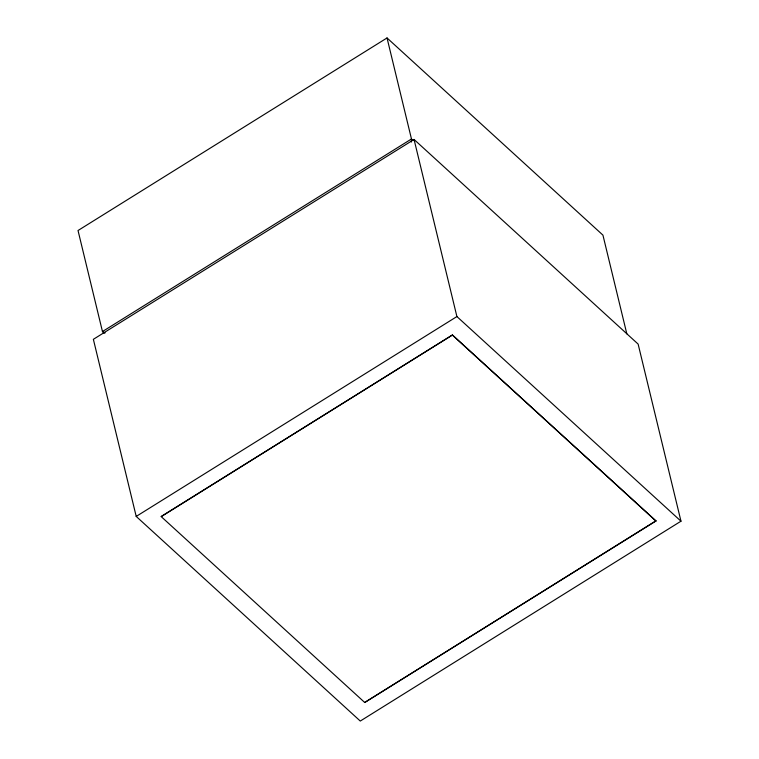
<?xml version="1.0" encoding="UTF-8"?>
<svg xmlns="http://www.w3.org/2000/svg" width="759" height="759" viewBox="0 0 759 759"><rect width="100%" height="100%" fill="white"/><g stroke="black" fill="none" stroke-linecap="round" stroke-linejoin="round"><path stroke-width="1.14" d="M411.378 142.047L411.473 138.982L387.033 37.95L78.025 230.518L102.465 331.55L104.22 333.154M414.063 139.466L93.366 339.32L136.212 516.424L360.278 721.05L680.975 521.196L638.129 344.093L414.063 139.466L456.909 316.56L680.975 521.196M136.212 516.424L456.909 316.56M161.183 516.49L452.43 334.985L655.966 520.978L364.718 702.483L161.212 516.632L452.43 334.985M655.928 520.835L364.718 702.483M105.121 332.907L102.465 331.55L411.473 138.982L413.228 140.576M387.033 37.95L602.94 235.129L626.83 333.865M452.459 335.127L655.966 520.978"/></g></svg>
